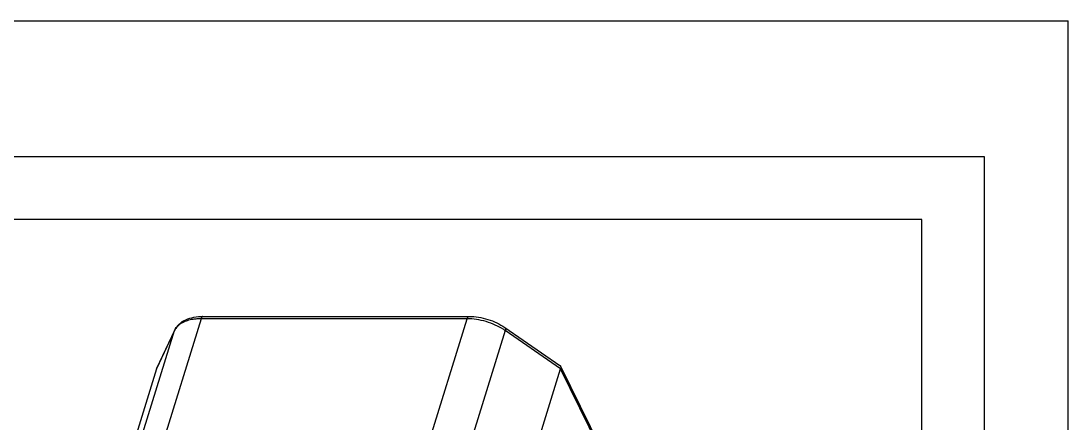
# Model space of a CAD drawing. Header units: millimetres. Extents: x 0 to 297, y 0 to 210.
# Drawn here: x 246.9 to 297, y 190.7 to 210 of the extents above; entities that cross this region are included whole.
import ezdxf

# ---------------------------------------------------------------- set-up
doc = ezdxf.new("R2010")
doc.units = ezdxf.units.MM
doc.header["$LTSCALE"] = 16.335
doc.layers.get('0').update_dxf_attribs({"linetype": 'CONTINUOUS'})
doc.layers.add('7_ALL_FEATURES', color=7, linetype='CONTINUOUS')

msp = doc.modelspace()

# ---------------------------------------------------------------- linework, layer by layer
at = {"color": 7, "linetype": 'Continuous'}
for p, q in [((0, 210), (297, 210)), ((297, 0), (297, 210)), ((293, 203.5), (8, 203.5)), ((293, 4.5), (293, 203.5))]:
    msp.add_line(p, q, dxfattribs=at)
at = {"color": 1, "linetype": 'Continuous'}
for p, q in [((290, 200.5), (16, 200.5)), ((290, 7.5), (290, 200.5))]:
    msp.add_line(p, q, dxfattribs=at)
at = {"layer": '7_ALL_FEATURES', "color": 9, "linetype": 'Continuous'}
for p, q in [((255.498, 195.741), (249.834, 177.411)), ((268.235, 195.741), (255.498, 195.741)), ((262.571, 177.411), (268.235, 195.741)), ((248.567, 176.845), (254.231, 195.175)), ((254.231, 195.175), (253.37, 193.348)), ((254.231, 195.175), (254.241, 195.201)), ((270.058, 195.175), (264.393, 176.845)), ((272.712, 193.348), (270.058, 195.175)), ((281.345, 175.756), (272.712, 193.348))]:
    msp.add_line(p, q, dxfattribs=at)
at = {"layer": '7_ALL_FEATURES', "color": 7, "linetype": 'Continuous'}
for p, q in [((255.59, 195.854), (268.326, 195.854)), ((253.38, 193.374), (254.241, 195.201)), ((270.046, 195.32), (272.675, 193.511)), ((272.71, 193.47), (281.333, 175.897)), ((253.37, 193.348), (247.705, 175.018)), ((253.37, 193.348), (253.38, 193.374)), ((267.048, 175.018), (272.712, 193.348))]:
    msp.add_line(p, q, dxfattribs=at)
at = {"layer": '7_ALL_FEATURES', "color": 9, "linetype": 'Continuous'}
for centre, radius, start, end in [((254.837, 194.889), 0.67, 152.382, 154.7516), ((254.866, 194.873), 0.702, 145.1243, 152.3241), ((268.487, 192.891), 2.772, 55.4706, 57.2852)]:
    msp.add_arc(centre, radius, start, end, dxfattribs=at)
at = {"layer": '7_ALL_FEATURES', "color": 7, "linetype": 'Continuous'}
for points, knots in [([(254.241, 195.201), (254.267, 195.255), (254.329, 195.358), (254.495, 195.54), (254.77, 195.714), (255.162, 195.831), (255.444, 195.854), (255.59, 195.854)], [0, 0, 0, 0, 0.113442, 0.227988, 0.465446, 0.721623, 1, 1, 1, 1]), ([(268.326, 195.854), (268.476, 195.854), (268.781, 195.828), (269.229, 195.723), (269.657, 195.556), (269.923, 195.405), (270.046, 195.32)], [0, 0, 0, 0, 0.245928, 0.500167, 0.754317, 1, 1, 1, 1]), ([(272.675, 193.511), (272.686, 193.503), (272.699, 193.49), (272.708, 193.474), (272.71, 193.47)], [0, 0, 0, 0, 0.74634, 1, 1, 1, 1]), ([(272.71, 193.47), (272.718, 193.453), (272.727, 193.411), (272.719, 193.369), (272.712, 193.348)], [0, 0, 0, 0, 0.457669, 1, 1, 1, 1])]:
    msp.add_open_spline(points, degree=3, knots=knots, dxfattribs=at)
at = {"layer": '7_ALL_FEATURES', "color": 9, "linetype": 'Continuous'}
for points, knots in [([(255.498, 195.741), (255.431, 195.741), (255.299, 195.736), (255.079, 195.71), (254.847, 195.656), (254.617, 195.561), (254.427, 195.437), (254.328, 195.331), (254.289, 195.275)], [0, 0, 0, 0, 0.150503, 0.294514, 0.496325, 0.680338, 0.847178, 1, 1, 1, 1]), ([(255.59, 195.854), (255.581, 195.854), (255.561, 195.848), (255.536, 195.823), (255.514, 195.786), (255.503, 195.757), (255.498, 195.741)], [0, 0, 0, 0, 0.17639, 0.392844, 0.667514, 1, 1, 1, 1]), ([(268.235, 195.741), (268.24, 195.757), (268.251, 195.786), (268.272, 195.823), (268.297, 195.848), (268.317, 195.854), (268.326, 195.854)], [0, 0, 0, 0, 0.332486, 0.607156, 0.82361, 1, 1, 1, 1]), ([(269.985, 195.223), (269.857, 195.305), (269.584, 195.452), (269.146, 195.614), (268.692, 195.716), (268.385, 195.741), (268.235, 195.741)], [0, 0, 0, 0, 0.246581, 0.501697, 0.755953, 1, 1, 1, 1]), ([(270.046, 195.32), (270.053, 195.315), (270.066, 195.298), (270.073, 195.264), (270.07, 195.221), (270.063, 195.191), (270.058, 195.175)], [0, 0, 0, 0, 0.177326, 0.394101, 0.668412, 1, 1, 1, 1])]:
    msp.add_open_spline(points, degree=3, knots=knots, dxfattribs=at)

doc.saveas('drawing.dxf')
